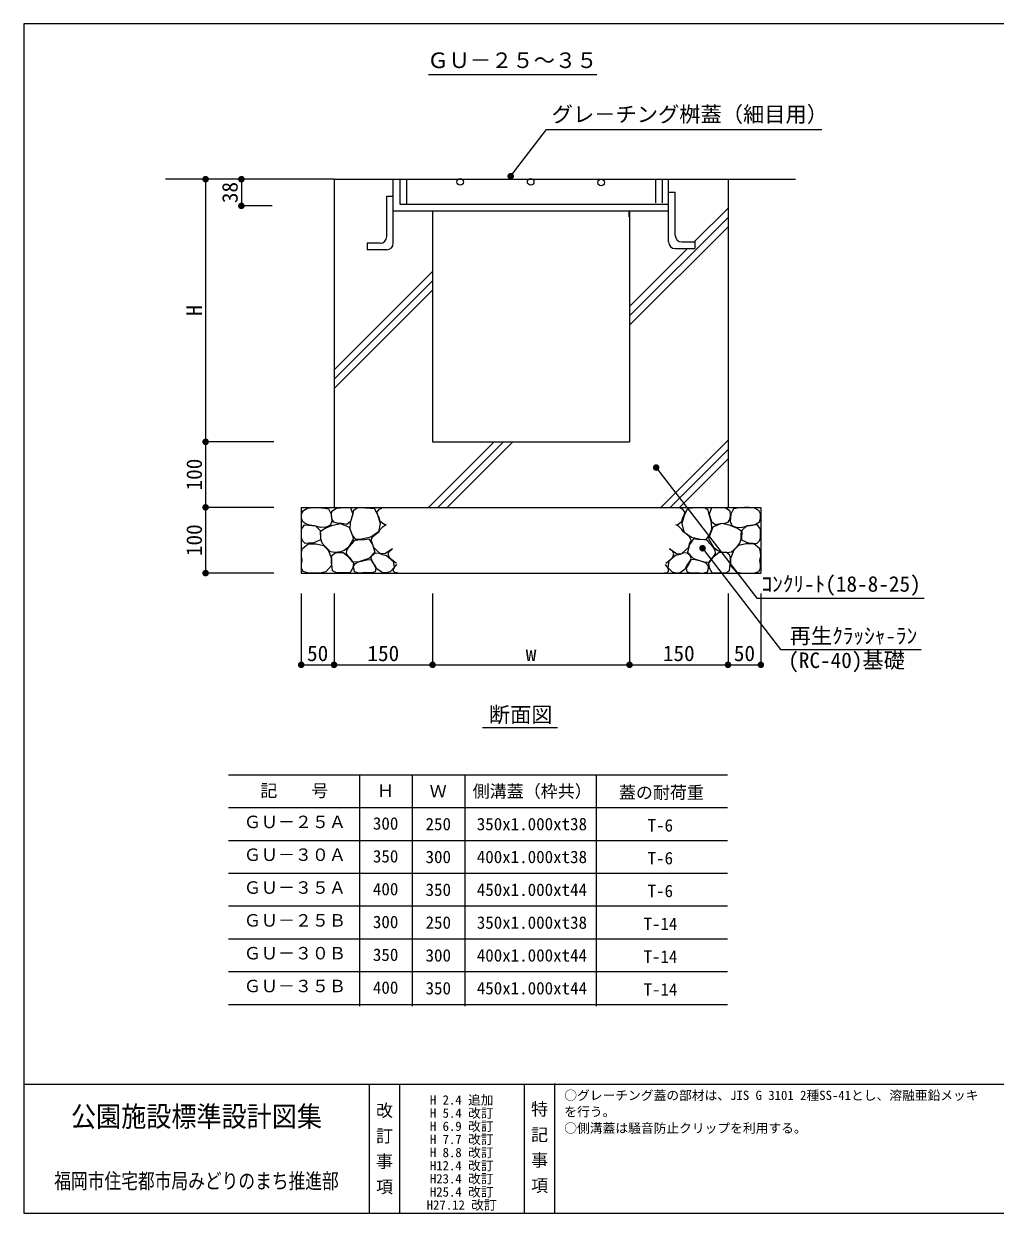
# Model space of a CAD drawing. Units: millimetres at full size, sheet at 1:10; some dimension numbers follow another scale. Extents: x 137 to 2875, y 2309 to 4175.
# Drawn here: x 137 to 1616, y 2309 to 4121 of the extents above; entities that cross this region are included whole.
import ezdxf
from ezdxf.enums import TextEntityAlignment as Align

# ---------------------------------------------------------------- set-up
doc = ezdxf.new("R2010")
doc.units = ezdxf.units.MM
doc.header["$LTSCALE"] = 10
for name, color, linetype, lineweight in [('_0-0_', 7, 'Continuous', 13), ('ハッチ', 4, 'Continuous', 13), ('寸法', 1, 'Continuous', 13), ('本体', 7, 'Continuous', 13)]:
    doc.layers.add(name, color=color, linetype=linetype, lineweight=lineweight)
doc.styles.add('@ＭＳ ゴシック', font='')
doc.styles.add('ＭＳ ゴシック', font='')
doc.styles.get('@ＭＳ ゴシック').set_extended_font_data('@MS Gothic')
doc.styles.get('ＭＳ ゴシック').set_extended_font_data('MS Gothic')

# ---------------------------------------------------------------- blocks, each defined once
blk = doc.blocks.new('filled_dot')
at = {"color": 0, "linetype": 'Continuous', "lineweight": -2, "const_width": 1.25}
blk.add_lwpolyline([(-0.625, 0, 1), (0.625, 0, 1)], format="xyb", close=True, dxfattribs=at)

msp = doc.modelspace()

# ---------------------------------------------------------------- linework, layer by layer
at = {"layer": '_0-0_', "color": 6}
msp.add_line((136.72, 2505.32), (2874.84, 2505.32), dxfattribs=at)
at = {"layer": '_0-0_'}
for p, q in [((662.77, 2505.32), (662.77, 2308.74)), ((708.74, 2505.32), (708.74, 2308.74)), ((898.9, 2505.32), (898.9, 2308.74)), ((944.86, 2506.28), (944.86, 2308.74))]:
    msp.add_line(p, q, dxfattribs=at)
at = {"layer": '_0-0_', "color": 6}
msp.add_lwpolyline([(2874.84, 4120.56), (136.72, 4120.56), (136.72, 2308.74), (2874.84, 2308.74)], close=True, dxfattribs=at)
at = {"layer": 'ハッチ'}
for p, q in [((1059.25, 3675.59), (1209.25, 3825.59)), ((1059.25, 3661.45), (1209.25, 3811.45)), ((1059.25, 3689.73), (1147.69, 3778.18)), ((609.25, 3593.29), (759.25, 3743.29)), ((609.25, 3579.14), (759.25, 3729.14)), ((609.25, 3565), (759.25, 3715)), ((753.31, 3383.79), (853.31, 3483.79)), ((767.45, 3383.79), (867.45, 3483.79)), ((781.59, 3383.79), (881.59, 3483.79)), ((1106.86, 3383.79), (1209.25, 3486.18)), ((1121, 3383.79), (1209.25, 3472.04)), ((1135.15, 3383.79), (1209.25, 3457.9)), ((649.94, 3284.03), (654.15, 3284.03)), ((654.15, 3284.03), (657.52, 3284.03)), ((657.52, 3284.03), (660.9, 3284.03))]:
    msp.add_line(p, q, dxfattribs=at)
for points in [[(601.25, 3355.46), (596.68, 3353.72), (588.63, 3353.51), (579.5, 3355.9), (571.67, 3356.98), (566.45, 3358.72), (561.45, 3361.98), (559.55, 3367.65), (559.88, 3374.29), (562.54, 3379.15), (569.06, 3382.84), (577.11, 3383.49), (584.04, 3383.5), (594.72, 3382.84), (601.03, 3381.54), (604.72, 3373.71), (606.03, 3362.85), (603.85, 3357.42)], [(621.27, 3359.49), (614.18, 3359.74), (609.12, 3361.51), (606.08, 3366.57), (605.57, 3371.88), (606.08, 3378.2), (612.91, 3382.5), (619.24, 3383.26), (626.19, 3383.59), (634.17, 3383.26), (637.72, 3373.4), (634.17, 3362.52), (628.61, 3357.97)], [(637.21, 3341.53), (633.92, 3350.64), (634.17, 3361.01), (636.45, 3368.09), (638.22, 3375.17), (639.49, 3379.72), (644.3, 3383.01), (649.8, 3383.63), (656.95, 3383.26), (664.04, 3382.76), (670.37, 3382.76), (675.43, 3372.89), (679.73, 3359.24), (676.7, 3346.84), (665.05, 3338.5), (651.13, 3335.46), (642.53, 3335.21)], [(1181.29, 3341.53), (1184.58, 3350.64), (1184.32, 3361.01), (1182.05, 3368.09), (1180.27, 3375.17), (1179.01, 3379.72), (1174.2, 3383.01), (1168.69, 3383.63), (1161.54, 3383.26), (1154.46, 3382.76), (1148.13, 3382.76), (1143.07, 3372.89), (1138.76, 3359.24), (1141.8, 3346.84), (1153.44, 3338.5), (1167.37, 3335.46), (1175.97, 3335.21)], [(1197.23, 3359.49), (1204.32, 3359.74), (1209.38, 3361.51), (1212.42, 3366.57), (1212.92, 3371.88), (1212.42, 3378.2), (1205.58, 3382.5), (1199.26, 3383.26), (1192.31, 3383.59), (1184.32, 3383.26), (1180.78, 3373.4), (1184.32, 3362.52), (1189.89, 3357.97)], [(1217.25, 3355.46), (1221.82, 3353.72), (1229.87, 3353.51), (1239, 3355.9), (1246.83, 3356.98), (1252.05, 3358.72), (1257.05, 3361.98), (1258.95, 3367.65), (1258.62, 3374.29), (1255.96, 3379.15), (1249.44, 3382.84), (1241.39, 3383.49), (1234.46, 3383.5), (1223.78, 3382.84), (1217.47, 3381.54), (1213.77, 3373.71), (1212.47, 3362.85), (1214.64, 3357.42)], [(570.76, 3329.46), (565.45, 3328.84), (561.38, 3332.9), (559.55, 3337.39), (559.82, 3344.03), (559.6, 3350.73), (564.2, 3357.28), (580.77, 3355.71), (588.28, 3348.84), (588.59, 3334.46), (577.64, 3329.46)], [(619.17, 3316.1), (611.13, 3315.2), (603.98, 3316.1), (600.11, 3319.67), (595.05, 3324.73), (591.18, 3329.49), (589.09, 3336.03), (589.09, 3342.58), (588.8, 3347.63), (595.94, 3352.1), (607.26, 3356.86), (619.17, 3359.24), (632.15, 3353.67), (638.98, 3336.73), (631.37, 3323.24), (624.82, 3318.18)], [(1199.33, 3316.1), (1207.37, 3315.2), (1214.52, 3316.1), (1218.39, 3319.67), (1223.45, 3324.73), (1227.32, 3329.49), (1229.4, 3336.03), (1229.4, 3342.58), (1229.7, 3347.63), (1222.56, 3352.1), (1211.24, 3356.86), (1199.33, 3359.24), (1186.35, 3353.67), (1179.51, 3336.73), (1187.12, 3323.24), (1193.67, 3318.18)], [(1247.73, 3329.46), (1253.05, 3328.84), (1257.12, 3332.9), (1258.95, 3337.39), (1258.68, 3344.03), (1258.9, 3350.73), (1254.3, 3357.28), (1237.73, 3355.71), (1230.22, 3348.84), (1229.91, 3334.46), (1240.85, 3329.46)], [(633.41, 3306.63), (630.88, 3309.66), (628.35, 3313.46), (628.61, 3318.77), (631.64, 3323.32), (636.7, 3329.14), (640.25, 3333.69), (645.31, 3334.7), (655.69, 3335.21), (662.02, 3335.97), (667.84, 3327.12), (671.13, 3315.48), (662.02, 3305.87), (645.31, 3300.56), (637.21, 3301.07)], [(1185.08, 3306.63), (1187.61, 3309.66), (1190.14, 3313.46), (1189.89, 3318.77), (1186.85, 3323.32), (1181.79, 3329.14), (1178.25, 3333.69), (1173.19, 3334.7), (1162.81, 3335.21), (1156.48, 3335.97), (1150.66, 3327.12), (1147.37, 3315.48), (1156.48, 3305.87), (1173.19, 3300.56), (1181.29, 3301.07)], [(568.65, 3284.16), (562.22, 3286.21), (559.64, 3290.85), (559.52, 3297.05), (560.67, 3303.45), (559.45, 3309.22), (559.9, 3316.34), (561.44, 3321.2), (569.94, 3328.15), (581.78, 3328.41), (593.11, 3326.09), (600.32, 3318.63), (605.47, 3306.02), (605.21, 3295.48), (596.72, 3285.96), (590.02, 3284.16), (579.98, 3283.9)], [(1249.85, 3284.16), (1256.28, 3286.21), (1258.86, 3290.85), (1258.97, 3297.05), (1257.83, 3303.45), (1259.04, 3309.22), (1258.59, 3316.34), (1257.05, 3321.2), (1248.56, 3328.15), (1236.71, 3328.41), (1225.39, 3326.09), (1218.18, 3318.63), (1213.03, 3306.02), (1213.28, 3295.48), (1221.78, 3285.96), (1228.48, 3284.16), (1238.52, 3283.9)], [(606.62, 3293.37), (605.46, 3300.13), (605.46, 3306.66), (606.39, 3311.33), (611.76, 3315.06), (622.96, 3315.29), (632.53, 3307.36), (638.83, 3298.73), (637.89, 3291.97), (633.93, 3284.74), (625.76, 3284.04), (612.93, 3284.28), (607.09, 3287.31)], [(639.21, 3291.26), (638.97, 3294.37), (642.08, 3298.67), (646.63, 3300.82), (652.84, 3302.74), (659.3, 3304.17), (665.28, 3304.65), (669.11, 3297.96), (672.93, 3291.5), (671.74, 3285.53), (666.24, 3284.33), (656.91, 3284.81), (647.34, 3283.86), (640.41, 3285.77)], [(671.29, 3296.05), (667.7, 3301.07), (665.55, 3305.85), (666.98, 3310.87), (671.29, 3313.97), (676.79, 3314.69), (682.29, 3312.3), (688.98, 3310.39), (699.51, 3301.79), (700.94, 3292.46), (694.49, 3285.53), (688.27, 3284.34), (682.29, 3284.58), (674.63, 3290.07)], [(1147.21, 3296.05), (1150.8, 3301.07), (1152.95, 3305.85), (1151.52, 3310.87), (1147.21, 3313.97), (1141.71, 3314.69), (1136.21, 3312.3), (1129.51, 3310.39), (1118.99, 3301.79), (1117.55, 3292.46), (1124.01, 3285.53), (1130.23, 3284.34), (1136.21, 3284.58), (1143.86, 3290.07)], [(1179.29, 3291.26), (1179.53, 3294.37), (1176.42, 3298.67), (1171.87, 3300.82), (1165.65, 3302.74), (1159.2, 3304.17), (1153.22, 3304.65), (1149.39, 3297.96), (1145.56, 3291.5), (1146.76, 3285.53), (1152.26, 3284.33), (1161.59, 3284.81), (1171.15, 3283.86), (1178.09, 3285.77)], [(1211.87, 3293.37), (1213.04, 3300.13), (1213.04, 3306.66), (1212.11, 3311.33), (1206.74, 3315.06), (1195.54, 3315.29), (1185.97, 3307.36), (1179.67, 3298.73), (1180.6, 3291.97), (1184.57, 3284.74), (1192.74, 3284.04), (1205.57, 3284.28), (1211.41, 3287.31)]]:
    msp.add_lwpolyline(points, close=True, dxfattribs=at)
for points in [[(677.96, 3367.98), (675.33, 3373.48), (674.85, 3377.31), (678.68, 3381.37), (682.18, 3382.86)], [(1140.54, 3367.98), (1143.17, 3373.48), (1143.65, 3377.31), (1139.82, 3381.37), (1136.31, 3382.86)], [(673.92, 3318.51), (669.13, 3323.53), (667.94, 3328.55), (665.55, 3333.81), (667.7, 3338.83), (673.2, 3343.61), (677.74, 3346.95), (679.66, 3350.3), (683.96, 3354.84), (687.31, 3356.99), (688.84, 3357.47)], [(688.69, 3358.04), (686.57, 3357.47), (679.63, 3362.49), (677.96, 3367.98)], [(1144.58, 3318.51), (1149.36, 3323.53), (1150.56, 3328.55), (1152.95, 3333.81), (1150.8, 3338.83), (1145.3, 3343.61), (1140.75, 3346.95), (1138.84, 3350.3), (1134.54, 3354.84), (1131.19, 3356.99), (1129.65, 3357.47)], [(1129.8, 3358.04), (1131.93, 3357.47), (1138.86, 3362.49), (1140.54, 3367.98)], [(698.4, 3321.02), (686.59, 3313.02), (679.66, 3313.74), (673.92, 3318.51)], [(700.01, 3301.93), (696.75, 3304.6), (693.19, 3308.01), (691.7, 3313.2), (693.63, 3317.2), (697.19, 3320.02), (698.43, 3320.9)], [(1118.49, 3301.93), (1121.75, 3304.6), (1125.31, 3308.01), (1126.79, 3313.2), (1124.87, 3317.2), (1121.31, 3320.02), (1120.06, 3320.9)], [(1120.1, 3321.02), (1131.9, 3313.02), (1138.84, 3313.74), (1144.58, 3318.51)], [(704.15, 3299.12), (703.87, 3299.12), (700.01, 3301.93)], [(1114.35, 3299.12), (1114.63, 3299.12), (1118.49, 3301.93)], [(705.94, 3284.15), (702.38, 3284.15), (699.86, 3286.67), (699.71, 3289.63), (701.79, 3293.49), (704.61, 3297.04), (704.68, 3297.09)], [(1112.55, 3284.15), (1116.11, 3284.15), (1118.64, 3286.67), (1118.78, 3289.63), (1116.71, 3293.49), (1113.89, 3297.04), (1113.82, 3297.09)]]:
    msp.add_lwpolyline(points, dxfattribs=at)
at = {"layer": '寸法', "color": 3}
for p, q in [((752.99, 4043.54), (1009.37, 4043.54)), ((835.32, 3048.36), (949.65, 3048.36)), ((448.24, 2976.71), (1208.24, 2976.71)), ((648.24, 2976.71), (648.24, 2624.21)), ((728.24, 2976.71), (728.24, 2624.21)), ((808.24, 2976.71), (808.24, 2624.21)), ((1008.24, 2976.71), (1008.24, 2624.21)), ((448.24, 2926.71), (1208.24, 2926.71)), ((448.24, 2876.71), (1208.24, 2876.71)), ((448.24, 2826.71), (1208.24, 2826.71)), ((448.24, 2776.71), (1208.24, 2776.71)), ((448.24, 2726.71), (1208.24, 2726.71)), ((448.24, 2676.71), (1208.24, 2676.71)), ((448.24, 2626.71), (1208.24, 2626.71))]:
    msp.add_line(p, q, dxfattribs=at)
at = {"layer": '寸法'}
for p, q in [((413.64, 3883.79), (413.64, 3483.79)), ((517.62, 3883.79), (413.64, 3883.79)), ((468.11, 3883.79), (468.11, 3843.21)), ((517.62, 3883.79), (468.11, 3883.79)), ((515.14, 3843.21), (468.11, 3843.21)), ((517.62, 3483.79), (413.64, 3483.79)), ((413.64, 3483.79), (413.64, 3383.98)), ((517.62, 3483.79), (413.64, 3483.79)), ((517.62, 3383.98), (413.64, 3383.98)), ((413.64, 3383.98), (413.64, 3283.79)), ((517.62, 3383.98), (413.64, 3383.98)), ((517.62, 3283.79), (413.64, 3283.79)), ((559.25, 3252.68), (559.25, 3144.07)), ((609.25, 3252.68), (609.25, 3144.07)), ((609.25, 3252.68), (609.25, 3144.07)), ((759.25, 3252.68), (759.25, 3144.07)), ((759.25, 3252.68), (759.25, 3144.07)), ((1059.25, 3252.68), (1059.25, 3144.07)), ((1059.25, 3252.68), (1059.25, 3144.07)), ((1209.25, 3252.68), (1209.25, 3144.07)), ((1209.25, 3252.68), (1209.25, 3144.07)), ((1259.25, 3252.68), (1259.25, 3144.07)), ((559.25, 3144.07), (609.25, 3144.07)), ((609.25, 3144.07), (759.25, 3144.07)), ((759.25, 3144.07), (1059.25, 3144.07)), ((1059.25, 3144.07), (1209.25, 3144.07)), ((1209.25, 3144.07), (1259.25, 3144.07))]:
    msp.add_line(p, q, dxfattribs=at)
for points in [[(878.26, 3888.35), (884.32, 3896.3), (932.59, 3959.68), (1351.9, 3959.68)], [(1099.89, 3444.56), (1105.99, 3436.64), (1253.02, 3245.72), (1508.13, 3245.72)], [(1170.49, 3321.68), (1176.59, 3313.76), (1289.4, 3167.28), (1503.61, 3167.28)]]:
    msp.add_lwpolyline(points, dxfattribs=at)
at = {"layer": '本体'}
for p, q in [((609.25, 3883.79), (352.36, 3883.79)), ((609.25, 3883.79), (1209.25, 3883.79)), ((609.25, 3883.79), (609.25, 3383.79)), ((699.43, 3786.29), (699.43, 3884.29)), ((709.43, 3884.29), (709.43, 3846.29)), ((719.43, 3884.29), (719.43, 3846.29)), ((1098.83, 3883.98), (1098.83, 3847.93)), ((1108.83, 3883.79), (1108.83, 3847.93)), ((1118.83, 3788.18), (1118.83, 3883.79)), ((1209.25, 3883.79), (1209.25, 3383.38)), ((1209.25, 3883.79), (1311.82, 3883.79)), ((1119.57, 3864.02), (1128.83, 3864.02)), ((1128.83, 3798.18), (1128.83, 3864.02)), ((689.43, 3796.29), (689.43, 3858.08)), ((689.43, 3858.08), (699.19, 3858.08)), ((709.4, 3845.79), (1118.83, 3845.79)), ((699.31, 3835.79), (1118.83, 3835.79)), ((759.25, 3835.79), (759.25, 3483.79)), ((1058.83, 3826.5), (1058.83, 3835.79)), ((1059.25, 3835.79), (1059.25, 3483.79)), ((1157.69, 3788.18), (1209.25, 3839.73)), ((1138.83, 3788.18), (1158.83, 3788.18)), ((1158.83, 3788.78), (1158.83, 3778.18)), ((679.43, 3786.29), (659.43, 3786.29)), ((659.43, 3786.29), (659.43, 3776.29)), ((689.43, 3776.29), (659.43, 3776.29)), ((1128.83, 3778.18), (1158.83, 3778.18)), ((759.25, 3483.79), (1059.25, 3483.79)), ((559.25, 3383.79), (1259.25, 3383.79)), ((559.25, 3383.79), (559.25, 3283.79)), ((1259.25, 3383.79), (1259.25, 3283.79)), ((559.25, 3283.79), (1259.25, 3283.79))]:
    msp.add_line(p, q, dxfattribs=at)
for centre in [(801.24, 3879.73), (908.73, 3879.73), (1016.21, 3878.81)]:
    msp.add_circle(centre, 5, dxfattribs=at)
for centre, start, end in [((679.43, 3796.29), 270, 0), ((1128.83, 3788.18), 180, 270), ((1138.83, 3798.18), 180, 270), ((689.43, 3786.29), 270, 0)]:
    msp.add_arc(centre, 10, start, end, dxfattribs=at)

# ---------------------------------------------------------------- block references
at = {"layer": '寸法', "xscale": 4, "yscale": 4}
for p, rotation in [((413.64, 3883.79), 270), ((468.11, 3883.79), 270), ((878.26, 3888.35), 52.7), ((468.11, 3843.21), 90), ((413.64, 3483.79), 90), ((413.64, 3483.79), 270), ((1099.89, 3444.56), 307.6), ((413.64, 3383.98), 90), ((413.64, 3383.98), 270), ((1170.49, 3321.68), 307.6), ((413.64, 3283.79), 90), ((609.25, 3144.07), 180), ((759.25, 3144.07), 180), ((1059.25, 3144.07), 180), ((1209.25, 3144.07), 180), ((1259.25, 3144.07), 180)]:
    msp.add_blockref('filled_dot', p, dxfattribs=dict(at, rotation=rotation))
for p in [(559.25, 3144.07), (609.25, 3144.07), (759.25, 3144.07), (1059.25, 3144.07), (1209.25, 3144.07)]:
    msp.add_blockref('filled_dot', p, dxfattribs=at)

# ---------------------------------------------------------------- texts
at = {"layer": '_0-0_', "style": 'ＭＳ ゴシック'}
for s, height, width, p in [('公園施設標準設計図集', 31.14, 0.9, (399.75, 2456.18)), ('福岡市住宅都市局みどりのまち推進部', 23.36, 0.8, (399.75, 2357.89))]:
    msp.add_text(s, height=height, dxfattribs=dict(at, width=width)).set_placement(p, align=Align.MIDDLE_CENTER)
at = {"layer": '_0-0_', "style": '@ＭＳ ゴシック'}
for s, p in [('改 訂 事 項', (685.76, 2407.39)), ('特 記 事 項', (921.88, 2409.35))]:
    msp.add_text(s, height=18.99, rotation=270, dxfattribs=at).set_placement(p, align=Align.MIDDLE_CENTER)
at = {"layer": '_0-0_', "style": 'ＭＳ ゴシック'}
msp.add_text('H27.12 改訂', height=14.24, dxfattribs=at).set_placement((803.7, 2321.25), align=Align.MIDDLE_CENTER)
at = {"layer": '寸法', "color": 3, "style": 'ＭＳ ゴシック'}
for s, height, p in [('ＧＵ－２５～３５', 23.74, (751.38, 4046)), ('グレ－チング桝蓋（細目用）', 23.74, (940.66, 3963.72)), ('ｺﾝｸﾘ-ﾄ(18-8-25)', 23.74, (1260.28, 3248.32)), ('再生ｸﾗｯｼｬ-ﾗﾝ', 23.74, (1303.17, 3169.29)), ('(RC-40)基礎', 23.74, (1300.92, 3132.04)), ('断面図', 23.74, (844.95, 3049.18)), ('記\u3000\u3000号', 18.99, (496.93, 2937.29)), ('Ｈ', 18.99, (674.65, 2937.29)), ('Ｗ', 18.99, (754.86, 2936.33)), ('側溝蓋（枠共）', 18.99, (820.39, 2936.33)), ('蓋の耐荷重', 18.99, (1043.05, 2934.42)), ('ＧＵ－２５Ａ', 18.99, (471.93, 2889.63)), ('300', 18.99, (668.4, 2887.29)), ('250', 18.99, (748.61, 2886.33)), ('350x1.000xt38', 18.99, (826.64, 2886.33)), ('T-6', 18.99, (1086.8, 2884.42)), ('ＧＵ－３０Ａ', 18.99, (471.93, 2839.63)), ('350', 18.99, (668.4, 2837.29)), ('300', 18.99, (748.61, 2836.33)), ('400x1.000xt38', 18.99, (826.64, 2836.33)), ('T-6', 18.99, (1086.8, 2834.42)), ('ＧＵ－３５Ａ', 18.99, (471.93, 2789.63)), ('400', 18.99, (668.4, 2787.29)), ('350', 18.99, (748.61, 2786.33)), ('450x1.000xt44', 18.99, (826.64, 2786.33)), ('T-6', 18.99, (1086.8, 2784.42)), ('ＧＵ－２５Ｂ', 18.99, (471.93, 2739.63)), ('300', 18.99, (668.4, 2737.29)), ('250', 18.99, (748.61, 2736.33)), ('350x1.000xt38', 18.99, (826.64, 2736.33)), ('T-14', 18.99, (1080.55, 2734.42)), ('ＧＵ－３０Ｂ', 18.99, (471.93, 2689.63)), ('350', 18.99, (668.4, 2687.29)), ('300', 18.99, (748.61, 2686.33)), ('400x1.000xt44', 18.99, (826.64, 2686.33)), ('T-14', 18.99, (1080.55, 2684.42)), ('ＧＵ－３５Ｂ', 18.99, (471.93, 2639.63)), ('400', 18.99, (668.4, 2637.29)), ('350', 18.99, (748.61, 2636.33)), ('450x1.000xt44', 18.99, (826.64, 2636.33)), ('T-14', 18.99, (1080.55, 2634.42))]:
    msp.add_text(s, height=height, dxfattribs=at).set_placement(p, align=Align.BOTTOM_LEFT)
at = {"layer": '寸法', "style": 'ＭＳ ゴシック'}
for s, p in [('38', (450.61, 3863.5)), ('H', (396.14, 3683.79)), ('100', (396.14, 3433.88)), ('100', (396.14, 3333.88))]:
    msp.add_text(s, height=23.74, rotation=90, dxfattribs=at).set_placement(p, align=Align.MIDDLE_CENTER)
for s, p in [('50', (584.25, 3161.57)), ('150', (684.25, 3161.57)), ('150', (1134.25, 3161.57)), ('50', (1234.25, 3161.57)), ('w', (909.25, 3161.57))]:
    msp.add_text(s, height=23.74, dxfattribs=at).set_placement(p, align=Align.MIDDLE_CENTER)
at = {"layer": '本体', "style": 'ＭＳ ゴシック'}
for s, p in [('H 2.4 追加', (803.7, 2481.25)), ('H 5.4 改訂', (803.7, 2461.25)), ('H 6.9 改訂', (803.7, 2441.25)), ('H 7.7 改訂', (803.7, 2421.25)), ('H 8.8 改訂', (803.7, 2401.25)), ('H12.4 改訂', (803.7, 2381.25)), ('H23.4 改訂', (803.7, 2361.25)), ('H25.4 改訂', (803.7, 2341.25))]:
    msp.add_text(s, height=14.24, dxfattribs=at).set_placement(p, align=Align.MIDDLE_CENTER)
for s, p in [('○グレーチング蓋の部材は、JIS G 3101 2種SS-41とし、溶融亜鉛メッキ', (959.95, 2495.43)), ('を行う。', (959.95, 2470.43)), ('○側溝蓋は騒音防止クリップを利用する。', (959.95, 2445.43))]:
    msp.add_text(s, height=14.24, dxfattribs=at).set_placement(p, align=Align.TOP_LEFT)

doc.saveas('drawing.dxf')
